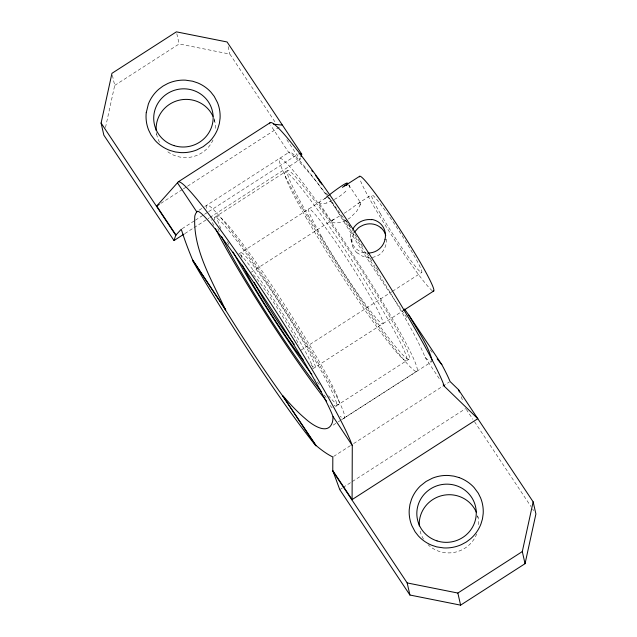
<?xml version="1.0" encoding="UTF-8"?>
<svg xmlns="http://www.w3.org/2000/svg" width="637" height="637" viewBox="0 0 637 637"><rect width="100%" height="100%" fill="white"/><g stroke="black" fill="none" stroke-linecap="round" stroke-linejoin="round"><path stroke-width="0.48" stroke-dasharray="3.19 2.39" d="M105.511 127.496L114.7 85.422L111.953 73.319M360.574 204.286L356.648 211.38L350.246 217.695A16.044 9.149 -35.8 0 1 348.065 219.088M209.876 217.472L299.987 159.481L300.537 157.817M353.615 233.524L351.831 239.639L352.659 245.946M331.981 220.641L341.352 214.868M348.606 210.465L357.978 203.577L371.578 194.818M114.7 85.422L179.148 43.953L229.83 54.073L275.869 123.252M160.874 203.362L182.516 189.428M183.352 188.894L186.681 186.752M187.517 186.219L280.766 126.206M199.047 210.218L204.071 206.985M204.907 206.444L289.437 152.044M182.102 228.723L194.58 220.697M195.408 220.163L203.729 214.812M204.557 214.271L207.885 212.137M208.713 211.595L298.522 153.804M184.849 233.58L193.194 228.205M194.022 227.672L209.047 218.005M214.653 217.352L287.335 170.573M238.469 254.235L326.255 197.725M251.273 272.238L334.178 218.881M300.584 350.43L391.644 291.834M392.48 291.292L421.718 272.477M312.552 368.974L402.775 310.904M336.368 405.857L409.05 359.085M344.203 417.991L416.885 371.22M333.167 425.118L337.347 422.427M338.183 421.893L340.691 420.277M341.528 419.743L431.759 361.673L428.757 360.51A129.542 9.364 55.5 0 1 425.086 357.325A126.659 9.483 57.2 0 0 351.791 232.115A126.659 9.483 57.2 0 0 288.895 152.697L270.733 125.401M333.629 456.434L350.613 445.51M353.607 443.583L449.26 382.025M339.76 489.614L342.268 488.006M343.096 487.464L351.441 482.098M352.277 481.564L465.751 408.54M358.344 203.338L360.168 202.502M344.227 213.22L345.7 212.344A16.044 3.209 -31.9 0 0 348.543 210.449M345.843 220.338C341.719 222.162 336.877 223.786 332.387 222.424M372.279 257.555L377.12 256.01A16.044 15.67 -52.9 0 0 380.034 254.147C384.971 250.182 387.304 243.414 386.118 237.227M369.747 257.762L363.05 256.496L357.285 252.905M349.832 226.573C331.28 201.674 313.945 175.326 291.276 153.939A129.542 9.364 55.5 0 0 288.895 152.697M348.718 184.945L360.701 202.94M345.923 220.537L350.883 227.982M286.833 139.718L299.987 159.481M466.292 409.368L472.869 419.25M474.517 421.718L530.971 506.542M532.62 509.019L533.71 510.659M425.086 357.325L440.493 380.48M319.647 203.649L331.63 221.652M461.212 396.747L463.027 401.469M477.662 515.89L478.1 517.817M350.987 238.971L352.038 243.605M228.134 46.62L229.83 54.073M214.112 118.641L214.988 122.479M176.815 33.713L179.148 43.953M156.256 132.56L156.686 134.479M206.77 208.315A126.659 9.483 57.2 0 1 284.763 308.459A126.659 9.483 57.2 0 1 340.182 416.272M332.1 407.839A126.659 9.483 57.2 0 1 329.663 404.957M213.817 225.331A126.659 9.483 57.2 0 1 211.078 219.606M214.605 220.099A112.216 8.4 57.2 0 1 281.681 305.664A112.216 8.4 57.2 0 1 334.099 405.331M326.16 397.456A112.216 8.4 57.2 0 1 323.023 393.738M219.176 231.701A112.216 8.4 57.2 0 1 217.631 228.325M220.848 228.532A112.216 8.4 57.2 0 1 284.898 305.346A112.216 8.4 57.2 0 1 328.581 395.895M319.32 384.493A112.216 8.4 57.2 0 1 315.729 379.787M228.938 244.56A112.216 8.4 57.2 0 1 226.708 240.356M242.076 257.881A68.302 5.112 57.2 0 1 283.306 308.953A68.302 5.112 57.2 0 1 309.455 363.09M432.308 290.695A68.302 5.112 57.2 0 1 394.566 239.838A68.302 5.112 57.2 0 1 360.024 179.459M239.846 254.553A68.302 5.112 57.2 0 1 279.261 307.99A68.302 5.112 57.2 0 1 312.576 367.294M253.311 274.754A46.23 3.464 57.2 0 1 277.087 307.671A46.23 3.464 57.2 0 1 299.024 345.182M327.036 203.036A17.191 3.679 -17.8 0 1 320.984 199.779M345.891 191.1A17.183 5.391 -30 0 1 326.478 202.646M348.678 184.985A17.191 4.332 -40.9 0 1 348.463 189.5M324.464 198.919A17.183 1.465 -37.1 0 1 325.77 197.812M366.116 252.905A17.183 17.119 -29.5 0 1 364.412 252.61M364.332 252.985A17.191 16.705 21.4 0 1 351.059 232.521M351.385 232.577A17.183 15.177 -24.6 0 1 352.556 229.591M360.224 202.415A16.315 2.58 -56.1 0 1 359.913 205.082M332.036 222.528A16.315 3.599 -13.9 0 1 332.41 220.569M357.174 253.016A16.315 14.611 31.1 0 1 352.516 245.978M378.06 270.399A126.659 9.483 57.2 0 1 374.516 265.016M371.809 260.883A126.659 9.483 57.2 0 1 366.777 253.104M362.604 246.591A126.659 9.483 57.2 0 1 353.28 231.796M432.173 352.365A161.798 12.111 57.2 0 1 429.943 349.434M406.82 317.568A161.798 12.111 57.2 0 1 325.324 191.036M477.654 515.962A29.756 29.063 -12.8 0 1 478.506 526.64M476.707 533.949A29.756 29.063 -12.8 0 1 428.016 544.675M423.525 539.133A29.756 29.063 -12.8 0 1 419.807 529.809M214.271 119.716A29.756 29.063 -12.8 0 1 215.465 130.561M213.013 140.005A29.756 29.063 -12.8 0 1 166.289 150.595M159.529 142.29A29.756 29.063 -12.8 0 1 156.368 132.56M302.957 209A126.659 9.483 57.2 0 0 415.937 371.427A126.659 9.483 57.2 0 0 325.682 214.064A126.659 9.483 57.2 0 0 302.957 209M308.117 215.37A112.216 8.4 57.2 0 0 408.213 359.268A112.216 8.4 57.2 0 0 328.254 219.853A112.216 8.4 57.2 0 0 308.117 215.37M305.696 216.93A112.216 8.4 57.2 0 0 405.793 360.829A112.216 8.4 57.2 0 0 325.825 221.413A112.216 8.4 57.2 0 0 305.696 216.93M321.374 236.287A68.302 5.112 57.2 0 0 382.304 323.867A68.302 5.112 57.2 0 0 333.637 239.01A68.302 5.112 57.2 0 0 321.374 236.287M380.138 213.276A46.23 3.464 57.2 0 0 421.376 272.548A46.23 3.464 57.2 0 0 388.435 215.115A46.23 3.464 57.2 0 0 380.138 213.276"/><path stroke-width="0.96" d="M176.019 235.061L156.71 206.038L177.739 182.477A161.798 12.111 57.2 0 1 258.049 284.006A161.798 12.111 57.2 0 1 351.568 443.663L352.285 445.51L352.086 499.591L332.769 470.576L332.825 456.96A163.406 35.998 59 0 1 316.103 445.542L282.82 396.087A126.659 9.483 57.2 0 1 225.442 309.885L192.685 260.103A163.406 35.998 59 0 1 181.274 229.256L175.756 235.228L174.005 240.555L103.847 135.148L101.092 123.045L111.953 73.319L176.393 31.85L227.083 41.97L301.747 154.154L300.975 156.487M332.769 470.576L339.76 489.614L409.917 595.03L460.607 605.15L525.047 563.681L522.3 551.578L533.153 501.852L458.489 389.669L450.064 381.507A163.406 11.816 55.5 0 0 441.831 364.635M525.047 563.681L535.908 513.955L533.153 501.852M269.626 123.753L269.801 123.228A161.798 12.111 57.2 0 1 350.119 224.757A161.798 12.111 57.2 0 1 443.639 384.414L444.347 386.269L477.806 418.692L351.823 499.766M354.443 232.131L358.392 227.879A16.044 13.027 -26.8 0 1 361.338 226.063C367.358 222.624 375.591 223.125 380.838 227.807M178.448 181.712L270.51 122.471M156.447 206.213L159.21 204.429M174.005 240.555L184.013 234.113M225.442 309.885C212.264 280.654 192.653 249.6 194.803 216.015A129.542 28.538 59 0 1 196.825 211.938L177.564 182.994M403.611 310.37L433.693 291.013M192.422 260.27A161.798 12.111 57.2 0 0 315.841 445.709L316.103 445.534M332.506 470.743L407.17 582.927L457.852 593.047L522.3 551.578M342.403 187.334L359.61 176.282M273.631 124.183L282.43 125.139M299.732 153.939L301.747 154.154M459.189 477.607L453.966 476.142L448.567 475.481A37.647 36.763 -12.8 0 0 432.515 478.14L426.065 481.461L420.388 485.943A37.655 36.779 -12.8 0 0 411.494 499.344L409.949 504.472L409.217 509.767A37.949 37.065 -12.8 0 0 411.773 525.453L415.077 531.744L418.374 535.948A37.925 37.042 -12.8 0 0 431.536 545.161L436.671 546.88L443.83 547.939A37.862 36.978 -12.8 0 0 461.562 544.571L466.348 541.983L470.679 538.711A37.846 36.962 -12.8 0 0 480.911 524.076L482.464 518.956L483.188 513.661A37.941 37.057 -12.8 0 0 480.632 497.967L478.276 493.181L474.032 487.472A37.87 36.986 -12.8 0 0 459.189 477.615M283.083 395.919C289.891 403.89 297.033 411.621 305.035 418.413C311.397 424.242 327.681 436.098 332.291 422.586A129.542 28.538 59 0 0 333.016 416.566A126.659 9.483 57.2 0 0 259.721 291.364A126.659 9.483 57.2 0 0 196.825 211.938M318.962 180.024L321.709 184.157M404.487 309.009A126.659 9.483 57.2 0 0 408.803 315.02L441.823 364.635A161.798 12.111 57.2 0 1 437.157 358.79M443.248 384.613L444.347 386.269M333.016 416.566L352.285 445.51M192.685 260.103L225.713 309.717M101.092 123.045L175.756 235.228M282.82 396.087L315.841 445.709M408.803 315.02C417.108 329.894 427.817 344.163 432.22 360.749M458.489 389.669L459.396 392.034M385.473 234.766L385.727 235.571M457.852 593.047L460.607 605.15M407.17 582.927L409.917 595.03M326.622 401.214A126.659 9.483 57.2 0 1 215.441 228.579M321.167 391.468A112.216 8.4 57.2 0 1 221.66 236.789M311.804 374.524A112.216 8.4 57.2 0 1 233.054 252.093M359.443 176.895A68.302 5.112 57.2 0 1 400.251 229.798A68.302 5.112 57.2 0 1 433.184 291.125M303.523 360.486A68.302 5.112 57.2 0 1 242.243 265.08M294.238 344.402A46.23 3.464 57.2 0 1 254.235 282.565M344.641 185.813A17.191 4.332 -40.9 0 1 347.038 185.009M326.064 197.558A17.183 1.465 -37.1 0 1 342.73 185.24A17.183 1.465 -37.1 0 1 345.939 185.025M352.93 228.882A17.183 15.177 -24.6 0 1 371.586 219.693M371.666 219.415A17.191 16.57 -42.7 0 1 385.035 239.313M385.043 239.313A17.183 17.119 -29.5 0 1 367.828 253.024M380.886 227.743A16.315 15.455 -87.5 0 1 385.584 234.719M320.323 182.508A161.798 12.111 57.2 0 1 318.882 180.016M311.812 170.589A163.406 11.816 55.5 0 1 312.671 171.703M315.729 175.685A163.406 11.816 55.5 0 1 318.404 179.196M419.289 525.947A29.756 29.063 -12.8 0 1 442.253 495.53A29.756 29.063 -12.8 0 1 476.428 512.435M156.169 130.617A29.756 29.063 -12.8 0 1 178.686 100.312A29.756 29.063 -12.8 0 1 212.949 116.276M146.255 112.653L146.096 114.429A37.941 37.057 -12.8 0 0 148.66 130.123L151.017 134.909L155.261 140.618A37.87 36.986 -12.8 0 0 170.103 150.483L175.326 151.948L180.725 152.617A37.647 36.763 -12.8 0 0 196.777 149.95L203.219 146.629L208.904 142.155A37.655 36.779 -12.8 0 0 217.798 128.746L219.343 123.618L220.068 118.331A37.949 37.065 -12.8 0 0 217.512 102.645L214.215 96.354L210.919 92.142A37.925 37.042 -12.8 0 0 197.757 82.929L192.621 81.21L185.455 80.151A37.862 36.978 -12.8 0 0 167.73 83.527L162.945 86.114L158.605 89.387A37.846 36.962 -12.8 0 0 148.381 104.014L146.255 112.653M437.03 540.909A29.756 29.063 -12.8 0 0 475.696 507.251A29.756 29.063 -12.8 0 0 426.925 491.589A29.756 29.063 -12.8 0 0 437.03 540.909M173.917 145.578A29.756 29.063 -12.8 0 0 212.583 111.921A29.756 29.063 -12.8 0 0 163.813 96.259A29.756 29.063 -12.8 0 0 173.917 145.578"/></g></svg>
